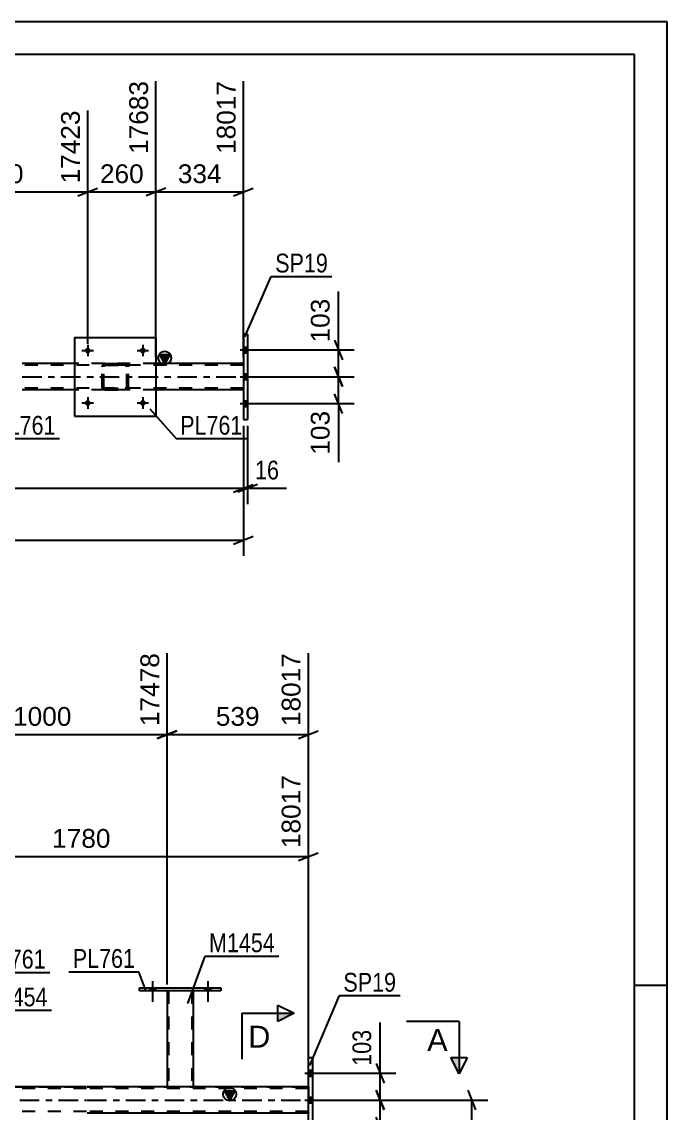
# Model space of a CAD drawing. Header units: millimetres. Extents: x 0 to 841, y 0 to 594.
# Drawn here: x 742.6 to 841, y 427.5 to 594 of the extents above; entities that cross this region are included whole.
import ezdxf

# ---------------------------------------------------------------- set-up
doc = ezdxf.new("R2010")
doc.units = ezdxf.units.MM
doc.linetypes.add('DXK_LINE_DOT2', pattern=[3.9198, 1.9599, -1.9599])
doc.linetypes.add('DXK_LINE_DOT3', pattern=[5.9187, 2.979, -0.9799, 0.9799, -0.9799])
doc.styles.add('Arial', font='ARIAL.TTF', dxfattribs={"height": 0.2})
doc.styles.add('Arial Narrow', font='ARIALN.TTF', dxfattribs={"height": 0.2})

# ---------------------------------------------------------------- blocks, each defined once
blk = doc.blocks.new('Unknown-717034435-1133')
at = {"color": 5, "linetype": 'Continuous'}
for p, q in [((841, 594), (0, 594)), ((841, 0), (841, 594)), ((836, 589), (5, 589)), ((836, 5), (836, 589)), ((841, 447), (836, 447))]:
    blk.add_line(p, q, dxfattribs=at)
blk = doc.blocks.new('Bolt-717034435-5588 - 5585')
at = {"linetype": 'Continuous'}
for points in [[(777.01, 543.51), (777.01, 544.39), (776.37, 544.39), (776.37, 543.51)], [(777.01, 543.51), (777.01, 544.39), (776.37, 544.39), (776.37, 543.51)], [(777.01, 543.51), (777.01, 544.39), (776.37, 544.39), (776.37, 543.51)], [(777.01, 539.41), (777.01, 540.29), (776.37, 540.29), (776.37, 539.41)], [(777.01, 539.41), (777.01, 540.29), (776.37, 540.29), (776.37, 539.41)], [(777.01, 535.31), (777.01, 536.19), (776.37, 536.19), (776.37, 535.31)], [(777.01, 535.31), (777.01, 536.19), (776.37, 536.19), (776.37, 535.31)], [(777.01, 535.31), (777.01, 536.19), (776.37, 536.19), (776.37, 535.31)]]:
    blk.add_hatch(color=1, dxfattribs=at).paths.add_polyline_path(points)
at = {"color": 1, "linetype": 'Continuous'}
for p, q in [((775.85, 543.95), (779.17, 543.95)), ((775.85, 543.95), (779.17, 543.95)), ((775.85, 543.95), (779.17, 543.95)), ((776.37, 544.39), (777.01, 544.39)), ((776.37, 544.39), (777.01, 544.39)), ((776.37, 544.39), (777.01, 544.39)), ((776.37, 543.51), (777.01, 543.51)), ((776.37, 543.51), (777.01, 543.51)), ((776.37, 543.51), (777.01, 543.51)), ((775.85, 539.85), (779.17, 539.85)), ((775.85, 539.85), (779.17, 539.85)), ((776.37, 540.29), (777.01, 540.29)), ((776.37, 540.29), (777.01, 540.29)), ((776.37, 539.41), (777.01, 539.41)), ((776.37, 539.41), (777.01, 539.41)), ((776.37, 536.19), (777.01, 536.19)), ((776.37, 536.19), (777.01, 536.19)), ((776.37, 536.19), (777.01, 536.19)), ((775.85, 535.75), (779.17, 535.75)), ((775.85, 535.75), (779.17, 535.75)), ((775.85, 535.75), (779.17, 535.75)), ((776.37, 535.31), (777.01, 535.31)), ((776.37, 535.31), (777.01, 535.31)), ((776.37, 535.31), (777.01, 535.31))]:
    blk.add_line(p, q, dxfattribs=at)
blk = doc.blocks.new('Part-717034435-5609 - 5585')
at = {"linetype": 'Continuous'}
blk.add_hatch(color=2, dxfattribs=at).paths.add_polyline_path([(764.37, 541.85), (763.57, 543.25), (765.17, 543.25)])
at = {"color": 2, "linetype": 'Continuous'}
for p, q in [((764.37, 541.85), (763.57, 543.25)), ((763.57, 543.25), (765.17, 543.25)), ((765.17, 543.25), (764.37, 541.85)), ((750.62, 541.85), (742.62, 541.85)), ((776.37, 541.85), (763.02, 541.85)), ((750.62, 537.85), (742.62, 537.85)), ((776.37, 537.85), (763.02, 537.85))]:
    blk.add_line(p, q, dxfattribs=at)
at = {"color": 7, "linetype": 'DXK_LINE_DOT2'}
for p, q in [((776.37, 541.61), (742.62, 541.61)), ((763.02, 541.85), (750.62, 541.85)), ((776.37, 541.85), (776.37, 537.85)), ((776.37, 538.09), (742.62, 538.09)), ((763.02, 537.85), (750.62, 537.85))]:
    blk.add_line(p, q, dxfattribs=at)
at = {"color": 7, "linetype": 'DXK_LINE_DOT3'}
blk.add_line((742.62, 539.85), (776.37, 539.85), dxfattribs=at)
at = {"color": 2, "linetype": 'Continuous'}
blk.add_circle((764.37, 542.75), 1, dxfattribs=at)
blk = doc.blocks.new('Bolt-717034435-5712 - 5585')
at = {"linetype": 'Continuous'}
for points in [[(753.06, 535.85, -1), (752.18, 535.85, -1)], [(761.46, 535.85, -1), (760.58, 535.85, -1)]]:
    blk.add_hatch(color=1, dxfattribs=at).paths.add_polyline_path(points)
at = {"color": 1, "linetype": 'Continuous'}
for p, q in [((752.62, 536.73), (752.62, 534.97)), ((761.02, 536.73), (761.02, 534.97)), ((751.74, 535.85), (753.5, 535.85)), ((760.14, 535.85), (761.9, 535.85))]:
    blk.add_line(p, q, dxfattribs=at)
blk = doc.blocks.new('Bolt-717034435-5713 - 5585')
at = {"linetype": 'Continuous'}
for points in [[(753.06, 543.85, -1), (752.18, 543.85, -1)], [(761.46, 543.85, -1), (760.58, 543.85, -1)]]:
    blk.add_hatch(color=1, dxfattribs=at).paths.add_polyline_path(points)
at = {"color": 1, "linetype": 'Continuous'}
for p, q in [((752.62, 544.73), (752.62, 542.97)), ((761.02, 544.73), (761.02, 542.97)), ((751.74, 543.85), (753.5, 543.85)), ((760.14, 543.85), (761.9, 543.85))]:
    blk.add_line(p, q, dxfattribs=at)
blk = doc.blocks.new('Part-717034435-5701 - 5585')
at = {"color": 7, "linetype": 'DXK_LINE_DOT2'}
for p, q in [((754.82, 541.37), (754.86, 541.56)), ((754.86, 541.56), (754.82, 541.37)), ((754.82, 538.33), (754.82, 541.37)), ((755.08, 541.47), (755.06, 541.37)), ((755.06, 541.37), (755.08, 541.46)), ((755.06, 538.33), (755.06, 541.37)), ((755.08, 541.46), (755.13, 541.54)), ((755.13, 541.54), (755.08, 541.47)), ((755.12, 541.82), (755.3, 541.85)), ((755.3, 541.85), (755.12, 541.82)), ((755.21, 541.6), (755.13, 541.54)), ((755.13, 541.54), (755.21, 541.59)), ((755.21, 541.59), (755.3, 541.61)), ((755.3, 541.61), (755.21, 541.6)), ((755.3, 541.85), (758.34, 541.85)), ((755.3, 541.85), (755.3, 541.85)), ((755.3, 541.85), (758.34, 541.85)), ((755.3, 541.61), (758.34, 541.61)), ((755.3, 541.61), (755.3, 541.61)), ((758.34, 541.61), (755.3, 541.61)), ((758.34, 541.85), (758.34, 541.85)), ((758.34, 541.85), (758.52, 541.82)), ((758.52, 541.82), (758.34, 541.85)), ((758.34, 541.61), (758.34, 541.61)), ((758.34, 541.61), (758.43, 541.59)), ((758.43, 541.6), (758.34, 541.61)), ((758.51, 541.54), (758.43, 541.6)), ((758.43, 541.59), (758.51, 541.54)), ((758.51, 541.54), (758.56, 541.46)), ((758.56, 541.47), (758.51, 541.54)), ((758.58, 541.37), (758.56, 541.47)), ((758.56, 541.46), (758.58, 541.37)), ((758.58, 538.33), (758.58, 541.37)), ((758.78, 541.56), (758.82, 541.37)), ((758.82, 541.37), (758.78, 541.56)), ((758.82, 538.33), (758.82, 541.37)), ((754.86, 538.15), (754.82, 538.33)), ((754.82, 538.33), (754.86, 538.15)), ((755.08, 538.24), (755.06, 538.33)), ((755.06, 538.33), (755.08, 538.24)), ((755.13, 538.16), (755.08, 538.24)), ((755.08, 538.24), (755.13, 538.16)), ((755.3, 537.85), (755.12, 537.89)), ((755.12, 537.89), (755.3, 537.85)), ((755.21, 538.11), (755.13, 538.16)), ((755.13, 538.16), (755.21, 538.11)), ((755.3, 538.09), (755.21, 538.11)), ((755.21, 538.11), (755.3, 538.09)), ((755.3, 538.09), (758.34, 538.09)), ((755.3, 538.09), (755.3, 538.09)), ((755.3, 538.09), (758.34, 538.09)), ((755.3, 537.85), (758.34, 537.85)), ((755.3, 537.85), (755.3, 537.85)), ((755.3, 537.85), (758.34, 537.85)), ((758.43, 538.11), (758.34, 538.09)), ((758.34, 538.09), (758.43, 538.11)), ((758.34, 538.09), (758.34, 538.09)), ((758.52, 537.89), (758.34, 537.85)), ((758.34, 537.85), (758.52, 537.89)), ((758.34, 537.85), (758.34, 537.85)), ((758.51, 538.16), (758.43, 538.11)), ((758.43, 538.11), (758.51, 538.16)), ((758.56, 538.24), (758.51, 538.16)), ((758.51, 538.16), (758.56, 538.24)), ((758.58, 538.33), (758.56, 538.24)), ((758.56, 538.24), (758.58, 538.33)), ((758.82, 538.33), (758.78, 538.15)), ((758.78, 538.15), (758.82, 538.33))]:
    blk.add_line(p, q, dxfattribs=at)
at = {"color": 7, "linetype": 'DXK_LINE_DOT3'}
blk.add_line((756.82, 539.85), (756.82, 539.85), dxfattribs=at)
at = {"color": 7, "linetype": 'DXK_LINE_DOT2'}
for centre, start, end in [((755.3, 541.37), 112.5, 157.5), ((755.3, 541.37), 112.5, 157.5), ((758.34, 541.37), 22.5, 67.5), ((758.34, 541.37), 22.5, 67.5), ((755.3, 538.33), 202.5, 247.5), ((755.3, 538.33), 202.5, 247.5), ((758.34, 538.33), 292.5, 337.5), ((758.34, 538.33), 292.5, 337.5)]:
    blk.add_arc(centre, 0.48, start, end, dxfattribs=at)
blk = doc.blocks.new('Part-717034435-5706 - 5585')
at = {"color": 2, "linetype": 'Continuous'}
for p, q in [((750.62, 545.85), (750.62, 533.85)), ((750.62, 545.85), (763.02, 545.85)), ((763.02, 545.85), (763.02, 533.85)), ((750.62, 533.85), (763.02, 533.85))]:
    blk.add_line(p, q, dxfattribs=at)
blk = doc.blocks.new('Part-717034435-5813 - 5585')
at = {"color": 2, "linetype": 'Continuous'}
for p, q in [((777.01, 546.35), (776.37, 546.35)), ((776.37, 546.35), (776.37, 533.35)), ((777.01, 546.35), (777.01, 533.35)), ((776.37, 533.35), (777.01, 533.35))]:
    blk.add_line(p, q, dxfattribs=at)
blk = doc.blocks.new('Bolt-717034435-3778 - 3633')
at = {"linetype": 'Continuous'}
for points in [[(786.91, 433.16), (786.91, 434.04), (786.27, 434.04), (786.27, 433.16)], [(786.91, 433.16), (786.91, 434.04), (786.27, 434.04), (786.27, 433.16)], [(786.91, 433.16), (786.91, 434.04), (786.27, 434.04), (786.27, 433.16)], [(786.91, 429.06), (786.91, 429.94), (786.27, 429.94), (786.27, 429.06)], [(786.91, 429.06), (786.91, 429.94), (786.27, 429.94), (786.27, 429.06)], [(786.91, 424.96), (786.91, 425.84), (786.27, 425.84), (786.27, 424.96)], [(786.91, 424.96), (786.91, 425.84), (786.27, 425.84), (786.27, 424.96)], [(786.91, 424.96), (786.91, 425.84), (786.27, 425.84), (786.27, 424.96)]]:
    blk.add_hatch(color=1, dxfattribs=at).paths.add_polyline_path(points)
at = {"color": 1, "linetype": 'Continuous'}
for p, q in [((785.75, 433.6), (789.07, 433.6)), ((785.75, 433.6), (789.07, 433.6)), ((785.75, 433.6), (789.07, 433.6)), ((786.27, 434.04), (786.91, 434.04)), ((786.27, 434.04), (786.91, 434.04)), ((786.27, 434.04), (786.91, 434.04)), ((786.27, 433.16), (786.91, 433.16)), ((786.27, 433.16), (786.91, 433.16)), ((786.27, 433.16), (786.91, 433.16)), ((786.27, 429.94), (786.91, 429.94)), ((786.27, 429.94), (786.91, 429.94)), ((785.75, 429.5), (789.07, 429.5)), ((785.75, 429.5), (789.07, 429.5)), ((786.27, 429.06), (786.91, 429.06)), ((786.27, 429.06), (786.91, 429.06)), ((785.75, 425.4), (789.07, 425.4)), ((785.75, 425.4), (789.07, 425.4)), ((785.75, 425.4), (789.07, 425.4)), ((786.27, 425.84), (786.91, 425.84)), ((786.27, 425.84), (786.91, 425.84)), ((786.27, 425.84), (786.91, 425.84)), ((786.27, 424.96), (786.91, 424.96)), ((786.27, 424.96), (786.91, 424.96)), ((786.27, 424.96), (786.91, 424.96))]:
    blk.add_line(p, q, dxfattribs=at)
blk = doc.blocks.new('Part-717034435-3926 - 3633')
at = {"linetype": 'Continuous'}
blk.add_hatch(color=2, dxfattribs=at).paths.add_polyline_path([(774.27, 429.5), (773.47, 430.9), (775.07, 430.9)])
at = {"color": 7, "linetype": 'DXK_LINE_DOT2'}
for p, q in [((752.42, 431.26), (67.52, 431.26)), ((86.64, 431.5), (752.42, 431.5)), ((752.52, 431.5), (786.27, 431.5)), ((786.27, 431.26), (752.52, 431.26)), ((768.72, 431.5), (764.72, 431.5)), ((786.27, 431.5), (786.27, 427.5)), ((752.42, 427.74), (67.52, 427.74)), ((786.27, 427.74), (752.52, 427.74))]:
    blk.add_line(p, q, dxfattribs=at)
at = {"color": 2, "linetype": 'Continuous'}
for p, q in [((752.42, 431.5), (730.64, 431.5)), ((764.72, 431.5), (752.52, 431.5)), ((786.27, 431.5), (768.72, 431.5)), ((774.27, 429.5), (773.47, 430.9)), ((773.47, 430.9), (775.07, 430.9)), ((775.07, 430.9), (774.27, 429.5)), ((786.27, 427.5), (752.52, 427.5))]:
    blk.add_line(p, q, dxfattribs=at)
at = {"color": 7, "linetype": 'DXK_LINE_DOT3'}
for p, q in [((67.52, 429.5), (752.42, 429.5)), ((752.52, 429.5), (786.27, 429.5))]:
    blk.add_line(p, q, dxfattribs=at)
at = {"color": 2, "linetype": 'Continuous'}
blk.add_circle((774.27, 430.4), 1, dxfattribs=at)
blk = doc.blocks.new('Part-717034435-3920 - 3633')
at = {"color": 2, "linetype": 'Continuous'}
for p, q in [((786.27, 423), (786.27, 436)), ((786.27, 436), (786.91, 436)), ((786.91, 436), (786.91, 423)), ((786.91, 423), (786.27, 423))]:
    blk.add_line(p, q, dxfattribs=at)
blk = doc.blocks.new('Bolt-717034435-4135 - 3633')
at = {"linetype": 'Continuous'}
for points in [[(762.08, 446.14), (762.96, 446.14), (762.96, 446.62), (762.08, 446.62)], [(770.48, 446.14), (771.36, 446.14), (771.36, 446.62), (770.48, 446.62)]]:
    blk.add_hatch(color=1, dxfattribs=at).paths.add_polyline_path(points)
at = {"color": 1, "linetype": 'Continuous'}
for p, q in [((762.08, 446.62), (762.08, 446.14)), ((762.52, 447.62), (762.52, 444.5)), ((762.96, 446.62), (762.96, 446.14)), ((770.48, 446.62), (770.48, 446.14)), ((770.92, 447.62), (770.92, 444.5)), ((771.36, 446.62), (771.36, 446.14))]:
    blk.add_line(p, q, dxfattribs=at)
blk = doc.blocks.new('Part-717034435-4053 - 3633')
at = {"color": 7, "linetype": 'DXK_LINE_DOT2'}
for p, q in [((764.72, 446.15), (764.72, 446.15)), ((764.72, 446.15), (764.72, 446.14)), ((764.72, 446.14), (764.72, 446.15)), ((764.75, 446.15), (764.72, 446.15)), ((764.72, 446.15), (764.75, 446.15)), ((764.86, 446.15), (764.75, 446.15)), ((764.75, 446.15), (764.86, 446.15)), ((764.98, 446.15), (764.86, 446.15)), ((764.86, 446.15), (765.01, 446.15)), ((764.96, 446.15), (764.96, 446.15)), ((764.96, 446.15), (764.96, 431.5)), ((764.98, 446.15), (764.96, 446.15)), ((764.96, 446.15), (764.98, 446.15)), ((768.42, 446.15), (764.98, 446.15)), ((765.03, 446.15), (764.98, 446.15)), ((764.98, 446.15), (765.03, 446.15)), ((768.42, 446.15), (765.01, 446.15)), ((768.33, 446.15), (765.03, 446.15)), ((765.03, 446.15), (765.11, 446.15)), ((768.41, 446.15), (765.11, 446.15)), ((768.41, 446.15), (768.33, 446.15)), ((768.46, 446.15), (768.41, 446.15)), ((768.41, 446.15), (768.46, 446.15)), ((768.42, 446.15), (768.58, 446.15)), ((768.58, 446.15), (768.42, 446.15)), ((768.48, 446.15), (768.46, 446.15)), ((768.46, 446.15), (768.48, 446.15)), ((768.48, 446.15), (768.48, 446.15)), ((768.48, 446.15), (768.48, 431.5)), ((768.58, 446.15), (768.68, 446.15)), ((768.68, 446.15), (768.58, 446.15)), ((768.68, 446.15), (768.72, 446.15)), ((768.72, 446.15), (768.68, 446.15)), ((768.72, 446.15), (768.72, 446.15)), ((768.72, 446.15), (768.72, 446.14)), ((768.72, 446.14), (768.72, 446.15)), ((764.72, 431.5), (764.75, 431.5)), ((764.75, 431.5), (764.86, 431.5)), ((764.86, 431.5), (765.01, 431.5)), ((764.98, 431.5), (764.96, 431.5)), ((764.96, 431.5), (764.98, 431.5)), ((765.03, 431.5), (764.98, 431.5)), ((764.98, 431.5), (765.01, 431.5)), ((768.42, 431.5), (765.01, 431.5)), ((765.01, 431.5), (765.03, 431.5)), ((768.33, 431.5), (765.03, 431.5)), ((765.03, 431.5), (765.11, 431.5)), ((768.46, 431.5), (765.11, 431.5)), ((768.41, 431.5), (768.33, 431.5)), ((768.46, 431.5), (768.41, 431.5)), ((768.42, 431.5), (768.58, 431.5)), ((768.48, 431.5), (768.46, 431.5)), ((768.46, 431.5), (768.48, 431.5)), ((768.58, 431.5), (768.68, 431.5)), ((768.68, 431.5), (768.72, 431.5))]:
    blk.add_line(p, q, dxfattribs=at)
at = {"color": 2, "linetype": 'Continuous'}
for p, q in [((764.72, 446.14), (764.72, 431.5)), ((768.72, 446.14), (768.72, 431.5)), ((764.75, 431.5), (764.72, 431.5)), ((764.86, 431.5), (764.75, 431.5)), ((765.01, 431.5), (764.86, 431.5)), ((768.42, 431.5), (765.01, 431.5)), ((768.58, 431.5), (768.42, 431.5)), ((768.68, 431.5), (768.58, 431.5)), ((768.72, 431.5), (768.68, 431.5))]:
    blk.add_line(p, q, dxfattribs=at)
blk = doc.blocks.new('Part-717034435-4058 - 3633')
at = {"color": 2, "linetype": 'Continuous'}
for p, q in [((760.52, 446.14), (760.52, 446.62)), ((760.52, 446.62), (772.92, 446.62)), ((772.92, 446.62), (772.92, 446.14)), ((772.92, 446.14), (760.52, 446.14))]:
    blk.add_line(p, q, dxfattribs=at)
blk = doc.blocks.new('Bolt-717034435-4134 - 3633')
at = {"linetype": 'Continuous'}
for points in [[(762.08, 446.14), (762.96, 446.14), (762.96, 446.62), (762.08, 446.62)], [(770.48, 446.14), (771.36, 446.14), (771.36, 446.62), (770.48, 446.62)]]:
    blk.add_hatch(color=1, dxfattribs=at).paths.add_polyline_path(points)
at = {"color": 1, "linetype": 'Continuous'}
for p, q in [((762.08, 446.62), (762.08, 446.14)), ((762.52, 447.62), (762.52, 444.5)), ((762.96, 446.62), (762.96, 446.14)), ((770.48, 446.62), (770.48, 446.14)), ((770.92, 447.62), (770.92, 444.5)), ((771.36, 446.62), (771.36, 446.14))]:
    blk.add_line(p, q, dxfattribs=at)
blk = doc.blocks.new('StraightDimension-717034435-6694 - 5585')
at = {"color": 7, "linetype": 'Continuous'}
for p, q in [((790.26, 545.45), (791.46, 542.45)), ((778.01, 543.95), (793.26, 543.95)), ((790.86, 539.85), (790.86, 543.95)), ((791.46, 538.35), (790.26, 541.35)), ((778.01, 539.85), (793.26, 539.85))]:
    blk.add_line(p, q, dxfattribs=at)
at = {"color": 0}
blk.add_wipeout([(790.11, 552.35), (785.91, 552.35), (785.91, 544.48), (790.11, 544.48)], dxfattribs=at)
at = {"color": 7, "linetype": 'Continuous'}
blk.add_line((790.86, 543.95), (790.86, 552.87), dxfattribs=at)
blk.add_line((790.86, 543.95), (790.86, 552.87), dxfattribs=at)
at = {"color": 3, "style": 'Arial'}
blk.add_text('103', height=2.865, rotation=90.0002, dxfattribs=at).set_placement((789.51, 545.08))
blk = doc.blocks.new('StraightDimension-717034435-16197 - 5585')
at = {"color": 7, "linetype": 'Continuous'}
for p, q in [((724.12, 536.85), (724.12, 580.46)), ((752.62, 544.85), (752.62, 580.46)), ((725.62, 568.64), (722.62, 567.44)), ((724.12, 568.04), (752.62, 568.04)), ((751.12, 567.44), (754.12, 568.64))]:
    blk.add_line(p, q, dxfattribs=at)
at = {"color": 0, "linetype": 'Continuous'}
blk.add_wipeout([(752.02, 581.06), (747.82, 581.06), (747.82, 568.74), (752.02, 568.74)], dxfattribs=at)
at = {"color": 0}
blk.add_wipeout([(743.42, 568.79), (743.42, 572.99), (733.32, 572.99), (733.32, 568.79)], dxfattribs=at)
at = {"color": 3, "linetype": 'Continuous', "style": 'Arial'}
blk.add_text('17423', height=2.865, rotation=90.0002, dxfattribs=at).set_placement((751.42, 569.34))
at = {"color": 3, "style": 'Arial'}
blk.add_text('1000', height=2.865, dxfattribs=at).set_placement((733.92, 569.39))
blk = doc.blocks.new('StraightDimension-717034435-5945 - 5585')
at = {"color": 7, "linetype": 'Continuous'}
for p, q in [((776.37, 532.35), (776.37, 520.43)), ((777.01, 532.35), (777.01, 520.43)), ((774.87, 522.23), (777.87, 523.43)), ((778.51, 523.43), (775.51, 522.23)), ((776.37, 522.83), (777.01, 522.83))]:
    blk.add_line(p, q, dxfattribs=at)
at = {"color": 0}
blk.add_wipeout([(782.39, 523.58), (782.39, 527.78), (777.54, 527.78), (777.54, 523.58)], dxfattribs=at)
at = {"color": 7, "linetype": 'Continuous'}
blk.add_line((777.01, 522.83), (782.92, 522.83), dxfattribs=at)
blk.add_line((777.01, 522.83), (782.92, 522.83), dxfattribs=at)
at = {"color": 3, "style": 'Arial Narrow'}
blk.add_text('16', height=2.863, dxfattribs=at).set_placement((778.14, 524.18))
blk = doc.blocks.new('StraightDimension-717034435-5955 - 5585')
at = {"color": 7, "linetype": 'Continuous'}
for p, q in [((776.37, 532.35), (776.37, 520.43)), ((67.2, 522.83), (776.37, 522.83)), ((774.87, 522.23), (777.87, 523.43))]:
    blk.add_line(p, q, dxfattribs=at)
blk = doc.blocks.new('StraightDimension-717034435-5976 - 5585')
at = {"color": 7, "linetype": 'Continuous'}
for p, q in [((776.37, 532.35), (776.37, 512.51)), ((66.56, 514.91), (776.37, 514.91)), ((774.87, 514.31), (777.87, 515.51))]:
    blk.add_line(p, q, dxfattribs=at)
blk = doc.blocks.new('StraightDimension-717034435-6684 - 5585')
at = {"color": 7, "linetype": 'Continuous'}
for p, q in [((790.26, 541.35), (791.46, 538.35)), ((778.01, 539.85), (793.26, 539.85)), ((790.86, 535.75), (790.86, 539.85)), ((791.46, 534.25), (790.26, 537.25)), ((778.01, 535.75), (793.26, 535.75))]:
    blk.add_line(p, q, dxfattribs=at)
at = {"color": 0}
blk.add_wipeout([(790.11, 535.23), (785.91, 535.23), (785.91, 527.36), (790.11, 527.36)], dxfattribs=at)
at = {"color": 7, "linetype": 'Continuous'}
blk.add_line((790.86, 535.75), (790.86, 526.83), dxfattribs=at)
blk.add_line((790.86, 535.75), (790.86, 526.83), dxfattribs=at)
at = {"color": 3, "style": 'Arial'}
blk.add_text('103', height=2.865, rotation=90.0002, dxfattribs=at).set_placement((789.51, 527.96))
blk = doc.blocks.new('StraightDimension-717034435-16195 - 5585')
at = {"color": 7, "linetype": 'Continuous'}
for p, q in [((763.02, 542.85), (763.02, 584.96)), ((776.37, 542.85), (776.37, 584.96)), ((764.52, 568.64), (761.52, 567.44)), ((763.02, 568.04), (776.37, 568.04)), ((774.87, 567.44), (777.87, 568.64))]:
    blk.add_line(p, q, dxfattribs=at)
at = {"color": 0}
blk.add_wipeout([(773.63, 568.79), (773.63, 572.99), (765.76, 572.99), (765.76, 568.79)], dxfattribs=at)
at = {"color": 3, "style": 'Arial'}
blk.add_text('334', height=2.865, dxfattribs=at).set_placement((766.36, 569.39))
at = {"color": 0, "linetype": 'Continuous'}
blk.add_wipeout([(775.77, 585.56), (771.57, 585.56), (771.57, 573.24), (775.77, 573.24)], dxfattribs=at)
at = {"color": 3, "linetype": 'Continuous', "style": 'Arial'}
blk.add_text('18017', height=2.865, rotation=90.0002, dxfattribs=at).set_placement((775.17, 573.84))
blk = doc.blocks.new('StraightDimension-717034435-16196 - 5585')
at = {"color": 7, "linetype": 'Continuous'}
for p, q in [((763.02, 542.85), (763.02, 584.96)), ((752.62, 544.85), (752.62, 580.46)), ((751.12, 567.44), (754.12, 568.64)), ((752.62, 568.04), (763.02, 568.04)), ((764.52, 568.64), (761.52, 567.44))]:
    blk.add_line(p, q, dxfattribs=at)
at = {"color": 0}
blk.add_wipeout([(761.75, 568.79), (761.75, 572.99), (753.88, 572.99), (753.88, 568.79)], dxfattribs=at)
at = {"color": 3, "style": 'Arial'}
blk.add_text('260', height=2.865, dxfattribs=at).set_placement((754.48, 569.39))
at = {"color": 0, "linetype": 'Continuous'}
blk.add_wipeout([(762.42, 585.56), (758.22, 585.56), (758.22, 573.24), (762.42, 573.24)], dxfattribs=at)
at = {"color": 3, "linetype": 'Continuous', "style": 'Arial'}
blk.add_text('17683', height=2.865, rotation=90.0002, dxfattribs=at).set_placement((761.82, 573.84))
blk = doc.blocks.new('StraightDimension-717034435-13258 - 3633')
at = {"color": 7, "linetype": 'Continuous'}
for p, q in [((726.64, 447.15), (726.64, 497.66)), ((764.72, 447.15), (764.72, 497.66)), ((728.14, 485.85), (725.14, 484.65)), ((726.64, 485.25), (764.72, 485.25)), ((763.22, 484.65), (766.22, 485.85))]:
    blk.add_line(p, q, dxfattribs=at)
at = {"color": 0, "linetype": 'Continuous'}
blk.add_wipeout([(764.12, 498.26), (759.92, 498.26), (759.92, 485.95), (764.12, 485.95)], dxfattribs=at)
at = {"color": 0}
blk.add_wipeout([(750.73, 486), (750.73, 490.2), (740.63, 490.2), (740.63, 486)], dxfattribs=at)
at = {"color": 3, "linetype": 'Continuous', "style": 'Arial'}
blk.add_text('17478', height=2.865, rotation=90.0002, dxfattribs=at).set_placement((763.52, 486.55))
at = {"color": 3, "style": 'Arial'}
blk.add_text('1000', height=2.865, dxfattribs=at).set_placement((741.23, 486.6))
blk = doc.blocks.new('StraightDimension-717034435-4865 - 3633')
at = {"color": 7, "linetype": 'Continuous'}
for p, q in [((717.01, 428.5), (717.01, 479.06)), ((786.27, 432.5), (786.27, 479.06)), ((718.51, 467.24), (715.51, 466.04)), ((717.01, 466.64), (786.27, 466.64)), ((784.77, 466.04), (787.77, 467.24))]:
    blk.add_line(p, q, dxfattribs=at)
at = {"color": 0, "linetype": 'Continuous'}
blk.add_wipeout([(785.67, 479.66), (781.47, 479.66), (781.47, 467.34), (785.67, 467.34)], dxfattribs=at)
at = {"color": 0}
blk.add_wipeout([(756.69, 467.39), (756.69, 471.59), (746.59, 471.59), (746.59, 467.39)], dxfattribs=at)
at = {"color": 3, "linetype": 'Continuous', "style": 'Arial'}
blk.add_text('18017', height=2.865, rotation=90.0002, dxfattribs=at).set_placement((785.07, 467.94))
at = {"color": 3, "style": 'Arial'}
blk.add_text('1780', height=2.865, dxfattribs=at).set_placement((747.19, 467.99))
blk = doc.blocks.new('StraightDimension-717034435-5147 - 3633')
at = {"color": 7, "linetype": 'Continuous'}
for p, q in [((796.61, 435.1), (797.81, 432.1)), ((787.91, 433.6), (799.61, 433.6)), ((797.21, 429.5), (797.21, 433.6)), ((797.81, 428), (796.61, 431)), ((787.27, 429.5), (799.61, 429.5))]:
    blk.add_line(p, q, dxfattribs=at)
at = {"color": 0}
blk.add_wipeout([(796.46, 440.81), (792.26, 440.81), (792.26, 434.13), (796.46, 434.13)], dxfattribs=at)
at = {"color": 7, "linetype": 'Continuous'}
blk.add_line((797.21, 433.6), (797.21, 441.33), dxfattribs=at)
blk.add_line((797.21, 433.6), (797.21, 441.33), dxfattribs=at)
at = {"color": 3, "style": 'Arial Narrow'}
blk.add_text('103', height=2.863, rotation=90.0002, dxfattribs=at).set_placement((795.86, 434.73))
blk = doc.blocks.new('StraightDimension-717034435-5156 - 3633')
at = {"color": 7, "linetype": 'Continuous'}
for p, q in [((796.61, 431), (797.81, 428)), ((787.27, 429.5), (799.61, 429.5)), ((797.21, 425.4), (797.21, 429.5)), ((797.81, 423.9), (796.61, 426.9)), ((787.91, 425.4), (799.61, 425.4))]:
    blk.add_line(p, q, dxfattribs=at)
at = {"color": 0}
blk.add_wipeout([(796.46, 424.88), (792.26, 424.88), (792.26, 418.19), (796.46, 418.19)], dxfattribs=at)
at = {"color": 7, "linetype": 'Continuous'}
blk.add_line((797.21, 425.4), (797.21, 417.67), dxfattribs=at)
blk.add_line((797.21, 425.4), (797.21, 417.67), dxfattribs=at)
at = {"color": 3, "style": 'Arial Narrow'}
blk.add_text('103', height=2.863, rotation=90.0002, dxfattribs=at).set_placement((795.86, 418.79))
blk = doc.blocks.new('StraightDimension-717034435-5166 - 3633')
at = {"color": 7, "linetype": 'Continuous'}
for p, q in [((811.83, 428), (810.63, 431)), ((787.27, 429.5), (813.63, 429.5)), ((811.23, 303.64), (811.23, 429.5)), ((810.63, 305.14), (811.83, 302.14)), ((743.62, 303.64), (813.63, 303.64))]:
    blk.add_line(p, q, dxfattribs=at)
at = {"color": 0}
blk.add_wipeout([(810.48, 370.83), (806.28, 370.83), (806.28, 362.31), (810.48, 362.31)], dxfattribs=at)
at = {"color": 3, "style": 'Arial Narrow'}
blk.add_text('3147', height=2.863, rotation=90.0002, dxfattribs=at).set_placement((809.88, 362.91))
blk = doc.blocks.new('StraightDimension-717034435-13257 - 3633')
at = {"color": 7, "linetype": 'Continuous'}
for p, q in [((764.72, 447.15), (764.72, 497.66)), ((786.27, 432.5), (786.27, 497.66)), ((766.22, 485.85), (763.22, 484.65)), ((764.72, 485.25), (786.27, 485.25)), ((784.77, 484.65), (787.77, 485.85))]:
    blk.add_line(p, q, dxfattribs=at)
at = {"color": 0, "linetype": 'Continuous'}
blk.add_wipeout([(785.67, 498.26), (781.47, 498.26), (781.47, 485.95), (785.67, 485.95)], dxfattribs=at)
at = {"color": 0}
blk.add_wipeout([(779.43, 486), (779.43, 490.2), (771.56, 490.2), (771.56, 486)], dxfattribs=at)
at = {"color": 3, "linetype": 'Continuous', "style": 'Arial'}
blk.add_text('18017', height=2.865, rotation=90.0002, dxfattribs=at).set_placement((785.07, 486.55))
at = {"color": 3, "style": 'Arial'}
blk.add_text('539', height=2.865, dxfattribs=at).set_placement((772.16, 486.6))
blk = doc.blocks.new('Mark-717034435-5702 - 5585')
at = {"color": 0}
blk.add_wipeout([(776.23, 531.02), (776.23, 534.02), (766.72, 534.02), (766.72, 531.02)], dxfattribs=at)
blk.add_wipeout([(776.23, 531.02), (776.23, 534.02), (766.72, 534.02), (766.72, 531.02)], dxfattribs=at)
at = {"color": 30, "linetype": 'Continuous'}
for p, q in [((762.09, 534.95), (766.12, 530.42)), ((766.12, 530.42), (776.83, 530.42))]:
    blk.add_line(p, q, dxfattribs=at)
at = {"color": 3, "style": 'Arial Narrow'}
blk.add_text('PL761', height=2.863, dxfattribs=at).set_placement((766.72, 531.02))
blk = doc.blocks.new('Mark-717034435-5809 - 5585')
at = {"color": 0}
blk.add_wipeout([(789.26, 555.76), (789.26, 558.76), (781.22, 558.76), (781.22, 555.76)], dxfattribs=at)
blk.add_wipeout([(789.26, 555.76), (789.26, 558.76), (781.22, 558.76), (781.22, 555.76)], dxfattribs=at)
at = {"color": 30, "linetype": 'Continuous'}
for p, q in [((776.58, 545.93), (780.62, 555.16)), ((780.62, 555.16), (789.86, 555.16))]:
    blk.add_line(p, q, dxfattribs=at)
at = {"color": 3, "style": 'Arial Narrow'}
blk.add_text('SP19', height=2.863, dxfattribs=at).set_placement((781.22, 555.76))
blk = doc.blocks.new('Mark-717034435-5883 - 5585')
at = {"color": 0}
blk.add_wipeout([(747.73, 531.02), (747.73, 534.02), (738.22, 534.02), (738.22, 531.02)], dxfattribs=at)
blk.add_wipeout([(747.73, 531.02), (747.73, 534.02), (738.22, 534.02), (738.22, 531.02)], dxfattribs=at)
at = {"color": 30, "linetype": 'Continuous'}
for p, q in [((733.59, 534.95), (737.62, 530.42)), ((737.62, 530.42), (748.33, 530.42))]:
    blk.add_line(p, q, dxfattribs=at)
at = {"color": 3, "style": 'Arial Narrow'}
blk.add_text('PL761', height=2.863, dxfattribs=at).set_placement((738.22, 531.02))
blk = doc.blocks.new('Mark-717034435-4059 - 3633')
at = {"color": 0}
blk.add_wipeout([(746.51, 443.8), (746.51, 446.8), (736.46, 446.8), (736.46, 443.8)], dxfattribs=at)
blk.add_wipeout([(746.51, 443.8), (746.51, 446.8), (736.46, 446.8), (736.46, 443.8)], dxfattribs=at)
at = {"color": 30, "linetype": 'Continuous'}
for p, q in [((729.16, 437.18), (735.86, 443.2)), ((735.86, 443.2), (747.11, 443.2))]:
    blk.add_line(p, q, dxfattribs=at)
at = {"color": 3, "style": 'Arial Narrow'}
blk.add_text('M1454', height=2.863, dxfattribs=at).set_placement((736.46, 443.8))
blk = doc.blocks.new('Mark-717034435-3916 - 3633')
at = {"color": 0}
blk.add_wipeout([(799.66, 446.04), (799.66, 449.04), (791.62, 449.04), (791.62, 446.04)], dxfattribs=at)
blk.add_wipeout([(799.66, 446.04), (799.66, 449.04), (791.62, 449.04), (791.62, 446.04)], dxfattribs=at)
at = {"color": 30, "linetype": 'Continuous'}
for p, q in [((786.5, 434.76), (791.02, 445.44)), ((791.02, 445.44), (800.26, 445.44))]:
    blk.add_line(p, q, dxfattribs=at)
at = {"color": 3, "style": 'Arial Narrow'}
blk.add_text('SP19', height=2.863, dxfattribs=at).set_placement((791.62, 446.04))
blk = doc.blocks.new('Mark-717034435-4049 - 3633')
at = {"color": 0}
blk.add_wipeout([(781.17, 452.06), (781.17, 455.06), (771.12, 455.06), (771.12, 452.06)], dxfattribs=at)
blk.add_wipeout([(781.17, 452.06), (781.17, 455.06), (771.12, 455.06), (771.12, 452.06)], dxfattribs=at)
at = {"color": 30, "linetype": 'Continuous'}
for p, q in [((767.87, 444.23), (770.52, 451.46)), ((770.52, 451.46), (781.77, 451.46))]:
    blk.add_line(p, q, dxfattribs=at)
at = {"color": 3, "style": 'Arial Narrow'}
blk.add_text('M1454', height=2.863, dxfattribs=at).set_placement((771.12, 452.06))
blk = doc.blocks.new('Mark-717034435-4054 - 3633')
at = {"color": 0}
blk.add_wipeout([(759.84, 449.67), (759.84, 452.67), (750.34, 452.67), (750.34, 449.67)], dxfattribs=at)
blk.add_wipeout([(759.84, 449.67), (759.84, 452.67), (750.34, 452.67), (750.34, 449.67)], dxfattribs=at)
at = {"color": 30, "linetype": 'Continuous'}
for p in [(749.74, 449.07), (761.49, 446.23)]:
    blk.add_line(p, (760.44, 449.07), dxfattribs=at)
at = {"color": 3, "style": 'Arial Narrow'}
blk.add_text('PL761', height=2.863, dxfattribs=at).set_placement((750.34, 449.67))
blk = doc.blocks.new('Mark-717034435-4163 - 3633')
at = {"color": 0}
blk.add_wipeout([(746.22, 449.57), (746.22, 452.57), (736.72, 452.57), (736.72, 449.57)], dxfattribs=at)
blk.add_wipeout([(746.22, 449.57), (746.22, 452.57), (736.72, 452.57), (736.72, 449.57)], dxfattribs=at)
at = {"color": 30, "linetype": 'Continuous'}
for p, q in [((733.58, 446.4), (736.12, 448.97)), ((736.12, 448.97), (746.82, 448.97))]:
    blk.add_line(p, q, dxfattribs=at)
at = {"color": 3, "style": 'Arial Narrow'}
blk.add_text('PL761', height=2.863, dxfattribs=at).set_placement((736.72, 449.57))
blk = doc.blocks.new('SectionMark-717034435-5470 - 3633')
at = {"linetype": 'Continuous'}
blk.add_hatch(color=6, dxfattribs=at).paths.add_polyline_path([(808.01, 436), (809.26, 436), (809.26, 433.5)])
at = {"color": 6, "linetype": 'Continuous'}
for p, q in [((809.26, 441.5), (801.26, 441.5)), ((809.26, 441.5), (809.26, 433.5)), ((808.01, 436), (810.51, 436)), ((809.26, 433.5), (808.01, 436)), ((810.51, 436), (809.26, 433.5))]:
    blk.add_line(p, q, dxfattribs=at)
at = {"color": 0, "linetype": 'Continuous'}
blk.add_wipeout([(807.51, 437), (807.51, 440.5), (804.4, 440.5), (804.4, 437)], dxfattribs=at)
at = {"color": 3, "linetype": 'Continuous', "style": 'Arial'}
blk.add_text('A', height=3.34, dxfattribs=at).set_placement((804.4, 437))
blk = doc.blocks.new('SectionMark-717034435-5480 - 3633')
at = {"linetype": 'Continuous'}
for points in [[(781.6, 441.5), (781.6, 442.75), (784.1, 442.75)], [(781.6, 417.76), (781.6, 419.01), (784.1, 417.76)]]:
    blk.add_hatch(color=6, dxfattribs=at).paths.add_polyline_path(points)
at = {"color": 6, "linetype": 'Continuous'}
for p, q in [((781.6, 441.5), (781.6, 444)), ((781.6, 444), (784.1, 442.75)), ((776.1, 442.75), (776.1, 435.75)), ((776.1, 442.75), (784.1, 442.75)), ((784.1, 442.75), (781.6, 441.5)), ((776.1, 417.76), (776.1, 424.76)), ((784.1, 417.76), (781.6, 419.01)), ((781.6, 419.01), (781.6, 416.51)), ((776.1, 417.76), (784.1, 417.76)), ((784.1, 417.76), (781.6, 416.51))]:
    blk.add_line(p, q, dxfattribs=at)
at = {"color": 0, "linetype": 'Continuous'}
for points in [[(780.47, 437.5), (780.47, 441), (777.1, 441), (777.1, 437.5)], [(780.47, 419.51), (780.47, 423.01), (777.1, 423.01), (777.1, 419.51)]]:
    blk.add_wipeout(points, dxfattribs=at)
at = {"color": 3, "linetype": 'Continuous', "style": 'Arial'}
for p in [(777.1, 437.5), (777.1, 419.51)]:
    blk.add_text('D', height=3.34, dxfattribs=at).set_placement(p)

msp = doc.modelspace()

# ---------------------------------------------------------------- block references
for name in ['Unknown-717034435-1133', 'Part-717034435-5813 - 5585', 'Part-717034435-5706 - 5585', 'Bolt-717034435-5713 - 5585', 'Part-717034435-5609 - 5585', 'Bolt-717034435-5588 - 5585', 'Part-717034435-5701 - 5585', 'Bolt-717034435-5712 - 5585', 'Part-717034435-4058 - 3633', 'Bolt-717034435-4135 - 3633', 'Bolt-717034435-4134 - 3633', 'Part-717034435-4053 - 3633', 'Part-717034435-3920 - 3633', 'Bolt-717034435-3778 - 3633', 'Part-717034435-3926 - 3633']:
    msp.add_blockref(name, (0, 0))

# ---------------------------------------------------------------- next in the draw order: block references
for name in ['StraightDimension-717034435-16197 - 5585', 'StraightDimension-717034435-6694 - 5585', 'StraightDimension-717034435-5945 - 5585', 'StraightDimension-717034435-13258 - 3633']:
    msp.add_blockref(name, (0, 0))

# ---------------------------------------------------------------- next in the draw order: block references
for name in ['StraightDimension-717034435-16195 - 5585', 'StraightDimension-717034435-5955 - 5585', 'StraightDimension-717034435-4865 - 3633']:
    msp.add_blockref(name, (0, 0))

# ---------------------------------------------------------------- next in the draw order: block references
for name in ['StraightDimension-717034435-16196 - 5585', 'Mark-717034435-5809 - 5585', 'StraightDimension-717034435-5976 - 5585', 'Mark-717034435-4054 - 3633', 'Mark-717034435-4059 - 3633', 'StraightDimension-717034435-5147 - 3633']:
    msp.add_blockref(name, (0, 0))

# ---------------------------------------------------------------- next in the draw order: block references
for name in ['StraightDimension-717034435-6684 - 5585', 'Mark-717034435-5883 - 5585', 'Mark-717034435-5702 - 5585', 'StraightDimension-717034435-13257 - 3633', 'Mark-717034435-4163 - 3633', 'StraightDimension-717034435-5156 - 3633']:
    msp.add_blockref(name, (0, 0))

# ---------------------------------------------------------------- next in the draw order: block references
for name in ['Mark-717034435-4049 - 3633', 'Mark-717034435-3916 - 3633', 'StraightDimension-717034435-5166 - 3633']:
    msp.add_blockref(name, (0, 0))

# ---------------------------------------------------------------- next in the draw order: block references
msp.add_blockref('SectionMark-717034435-5470 - 3633', (0, 0))

# ---------------------------------------------------------------- next in the draw order: block references
msp.add_blockref('SectionMark-717034435-5480 - 3633', (0, 0))

doc.saveas('drawing.dxf')
